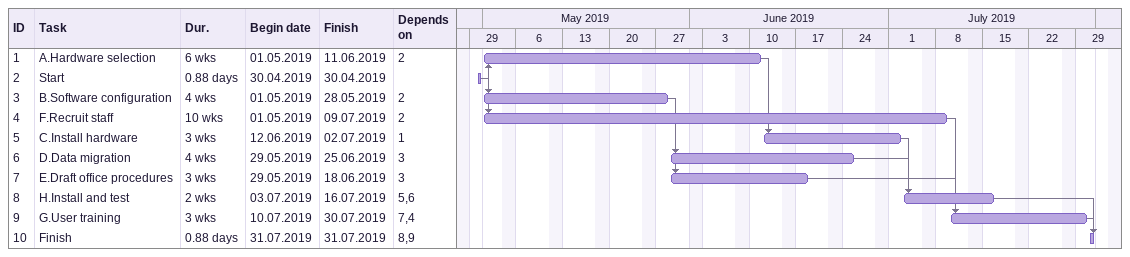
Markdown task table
| ID | Task | Duration | Start | Finish | Predecessors |
|---|---|---|---|---|---|
| 1 | A.Hardware selection | 6w | 2019-05-01 | 2019-06-11 | 2 |
| 2 | Start | 0.88d | 2019-04-30 | 2019-04-30 |  |
| 3 | B.Software configuration | 4w | 2019-05-01 | 2019-05-28 | 2 |
| 4 | F.Recruit staff | 10w | 2019-05-01 | 2019-07-09 | 2 |
| 5 | C.Install hardware | 3w | 2019-06-12 | 2019-07-02 | 1 |
| 6 | D.Data migration | 4w | 2019-05-29 | 2019-06-25 | 3 |
| 7 | E.Draft office procedures | 3w | 2019-05-29 | 2019-06-18 | 3 |
| 8 | H.Install and test | 2w | 2019-07-03 | 2019-07-16 | 5, 6 |
| 9 | G.User training | 3w | 2019-07-10 | 2019-07-30 | 7, 4 |
| 10 | Finish | 0.88d | 2019-07-31 | 2019-07-31 | 8, 9 |
